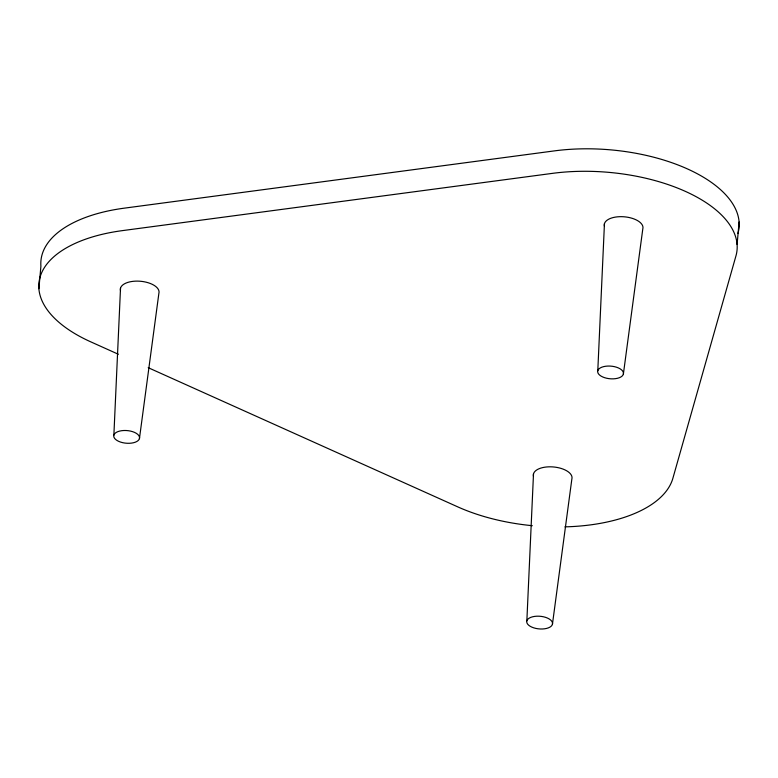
<?xml version="1.0" encoding="UTF-8"?>
<svg xmlns="http://www.w3.org/2000/svg" width="778" height="778" viewBox="0 0 778 778"><rect width="100%" height="100%" fill="white"/><g stroke="black" fill="none" stroke-linecap="round" stroke-linejoin="round"><path stroke-width="1.17" d="M113.87 435.165L120.522 288.132M526.852 620.873L533.504 473.841M597.796 370.727L604.448 223.694M38.9 288.677L40.903 266.183A134.526 65.829 5.1 0 1 124.256 208.164L554.413 150.883A134.526 65.829 5.1 0 1 737.962 233.41M737.097 244.487L739.1 221.993M139.437 438.627A12.944 6.331 5.1 0 0 121.776 430.681A12.944 6.331 5.1 0 0 118.742 441.379A12.944 6.331 5.1 0 0 139.437 438.627L158.877 293.325A19.421 9.501 5.1 0 0 139.797 281.208A19.421 9.501 5.1 0 0 120.493 290.622M552.429 624.326A12.944 6.331 5.1 0 0 534.758 616.38A12.944 6.331 5.1 0 0 531.724 627.078A12.944 6.331 5.1 0 0 552.429 624.326L571.859 479.024A19.421 9.501 5.1 0 0 552.788 466.907A19.421 9.501 5.1 0 0 533.475 476.321M623.363 374.179A12.944 6.331 5.1 0 0 605.702 366.244A12.944 6.331 5.1 0 0 602.668 376.941A12.944 6.331 5.1 0 0 623.363 374.179L642.803 228.878A19.421 9.501 5.1 0 0 623.723 216.761A19.421 9.501 5.1 0 0 604.418 226.174M118.363 354.253L90.715 341.824A134.526 65.829 5.1 0 1 122.243 230.648L552.399 173.368A134.526 65.829 5.1 0 1 735.949 255.904L672.892 478.246A134.526 65.829 5.1 0 1 564.925 526.862M148.209 367.683L457.814 506.896A134.526 65.829 5.1 0 0 532.288 525.685"/></g></svg>
